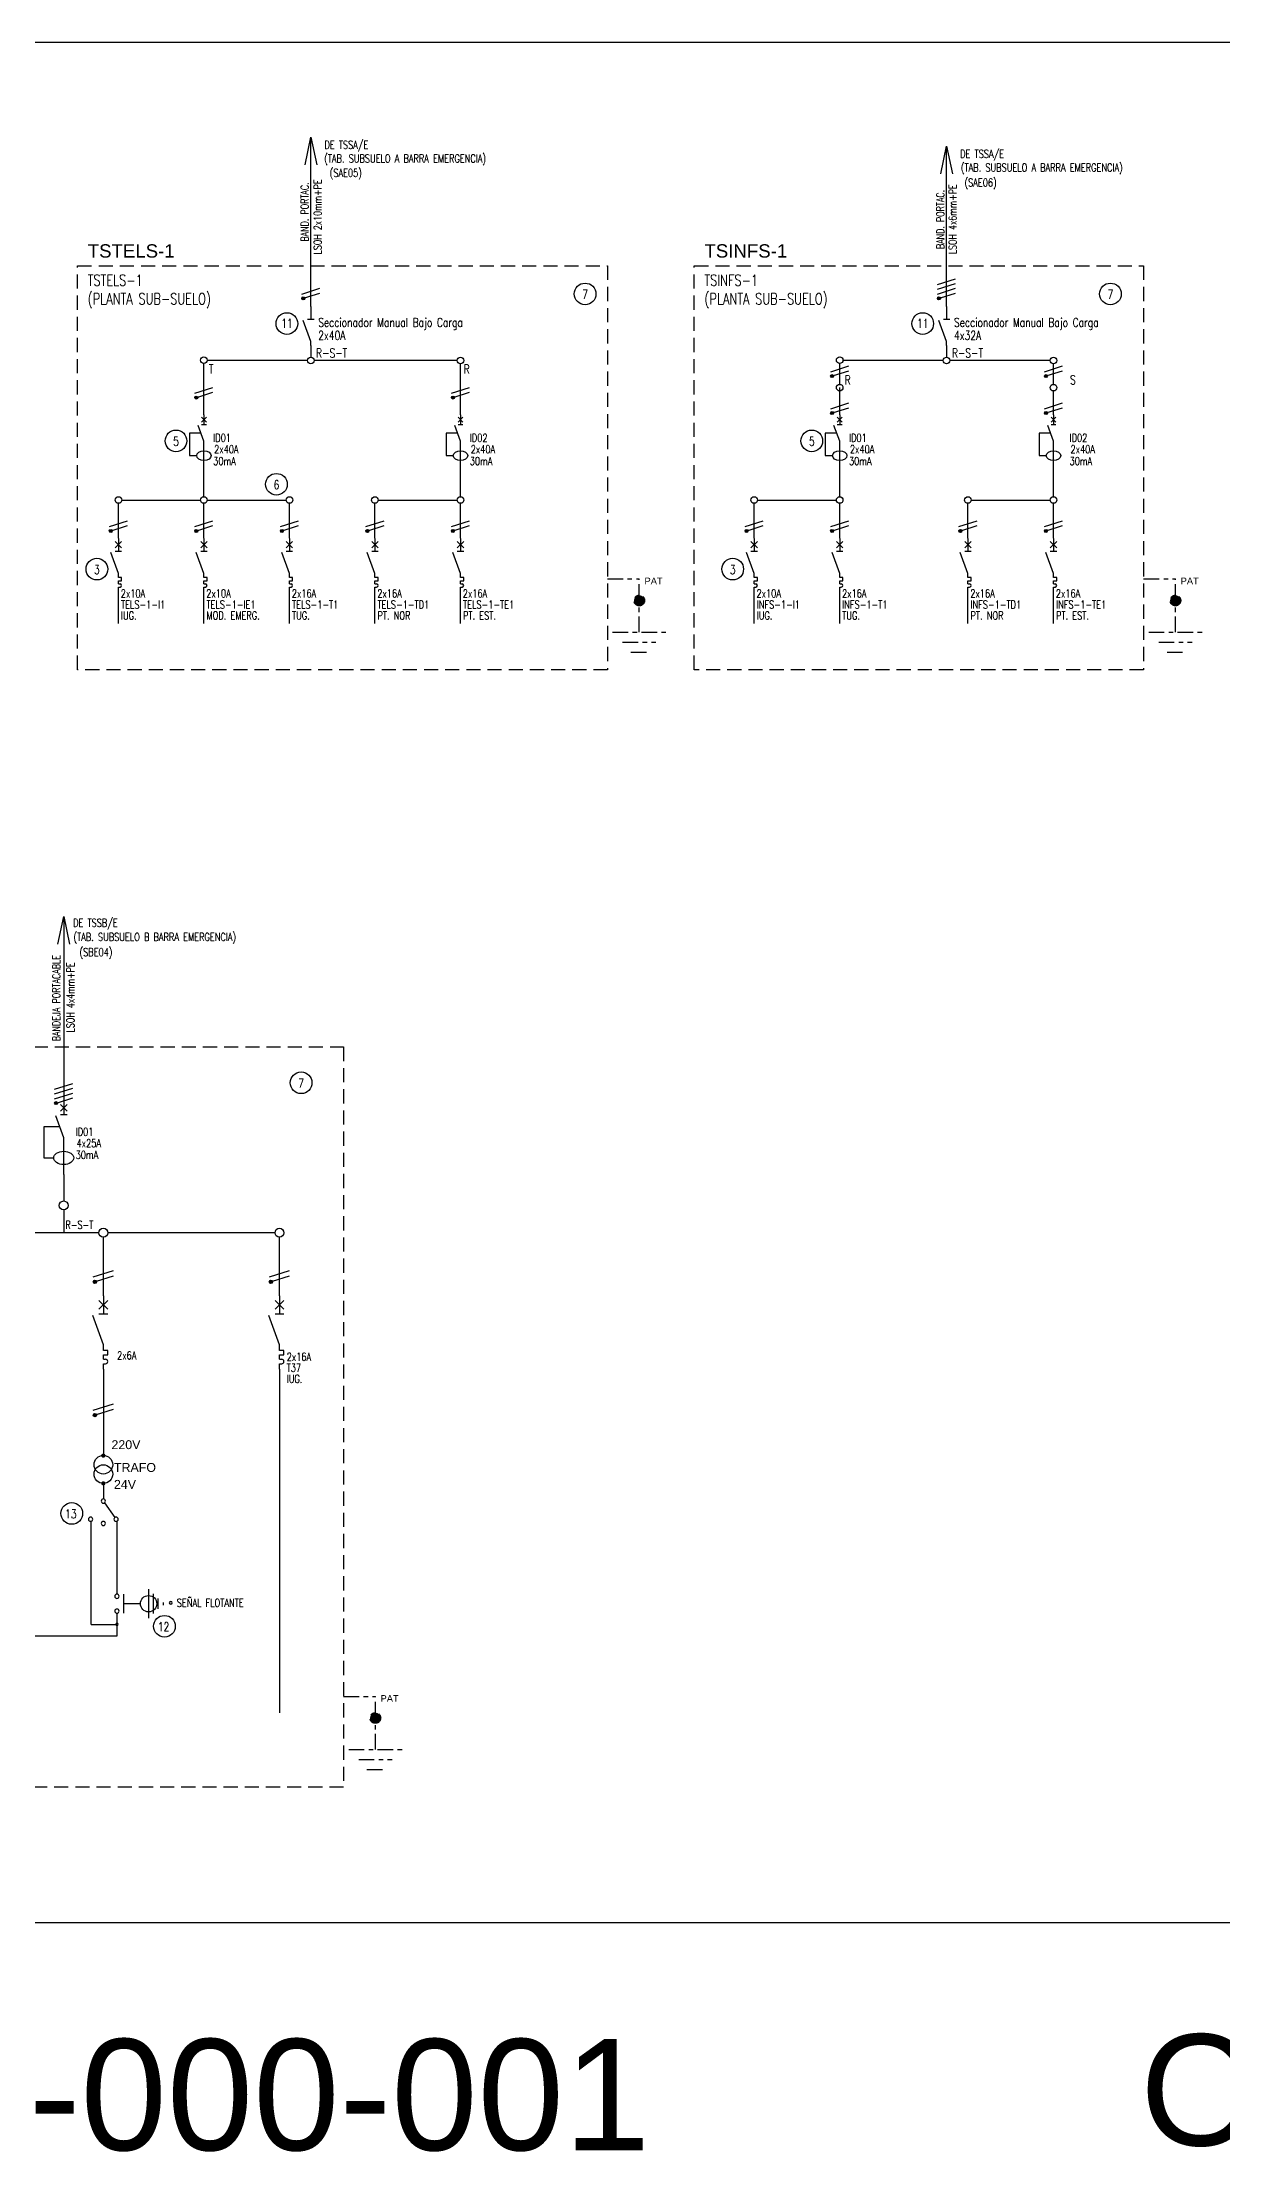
# Model space of a CAD drawing. Extents: x 3521 to 3783, y 1252 to 1654.
# Drawn here: x 3602.49 to 3629.04, y 1252.29 to 1299.74 of the extents above; entities that cross this region are included whole.
import ezdxf
from ezdxf.enums import TextEntityAlignment as Align

# ---------------------------------------------------------------- set-up
doc = ezdxf.new("R2010")
doc.units = 0
doc.linetypes.add('OCJ-ESQUEMAS UNIFILARES-CORREGIDOS IDO-REV.br$0$DASHED', pattern=[19.05, 12.7, -6.35])
doc.linetypes.add('OCJ-ESQUEMAS UNIFILARES-CORREGIDOS IDO-REV.br$0$EJE_5', pattern=[7.1, 5, -1, 0.1, -1])
for name, color, linetype in [('OCJ-ESQUEMAS UNIFILARES-CORREGIDOS IDO-REV.br$0$00-IE-CABLES', 10, 'Continuous'), ('OCJ-ESQUEMAS UNIFILARES-CORREGIDOS IDO-REV.br$0$01-ELE-APARATOS', 170, 'Continuous'), ('OCJ-ESQUEMAS UNIFILARES-CORREGIDOS IDO-REV.br$0$ELECTRIC', 4, 'Continuous'), ('OCJ-ESQUEMAS UNIFILARES-CORREGIDOS IDO-REV.br$0$NOMBRE DE PLANOS', 6, 'Continuous'), ('OCJ-ESQUEMAS UNIFILARES-CORREGIDOS IDO-REV.br$0$PAT', 80, 'Continuous'), ('OCJ-ESQUEMAS UNIFILARES-CORREGIDOS IDO-REV.br$0$TEXTO', 7, 'Continuous')]:
    doc.layers.add(name, color=color, linetype=linetype)
doc.styles.add('OCJ-ESQUEMAS UNIFILARES-CORREGIDOS IDO-REV.br$0$ARIAL', font='arial.ttf', dxfattribs={"height": 0.2})
doc.styles.add('OCJ-ESQUEMAS UNIFILARES-CORREGIDOS IDO-REV.br$0$Electricidad', font='ROMANS.SHX', dxfattribs={"width": 0.75, "height": 0.175})
doc.styles.add('OCJ-ESQUEMAS UNIFILARES-CORREGIDOS IDO-REV.br$0$Standard', font='arial.ttf')

# ---------------------------------------------------------------- blocks, each defined once
blk = doc.blocks.new('OCJ-ESQUEMAS UNIFILARES-CORREGIDOS IDO-REV.br$0$Unif-Interruptor-Dif')
for points in [[(-0.068, 0.11), (0.068, -0.025)], [(-0.068, -0.025), (0.068, 0.11)], [(0, 0.177), (0, -0.093)], [(-0.081, -0.343), (-0.405, -0.343), (-0.405, -0.97), (-0.202, -0.97)], [(0, -0.565), (-0.162, -0.121)], [(-0.068, -0.093), (0.068, -0.093)], [(0, -1.308), (0, -0.565)]]:
    blk.add_lwpolyline(points)
blk.add_ellipse((0, -0.97), major_axis=(0.203, 0), ratio=0.670814)
blk = doc.blocks.new('OCJ-ESQUEMAS UNIFILARES-CORREGIDOS IDO-REV.br$0$A$C7AFF483F')
for points in [[(0, 0.09), (-0.172, 0.564)], [(-0.072, 0.592), (0.072, 0.592)], [(0, 0.88), (0, 0.592)], [(0, 0), (0, 0.09)]]:
    blk.add_lwpolyline(points)
blk = doc.blocks.new('OCJ-ESQUEMAS UNIFILARES-CORREGIDOS IDO-REV.br$0$Unif-Interruptor-Term')
for p, q in [((0, -1.013), (0.045, -1.013)), ((0, -1.103), (0.045, -1.103))]:
    blk.add_line(p, q)
for points in [[(-0.09, 0.177), (0.09, -0.003)], [(-0.09, -0.003), (0.09, 0.177)], [(0, 0.267), (0, -0.093)], [(0, -0.72), (-0.215, -0.128)], [(-0.09, -0.093), (0.09, -0.093)], [(0, -0.833), (0, -0.72)], [(0, -0.923), (0.09, -0.923), (0.09, -0.833), (0, -0.833)], [(0, -1.013), (0, -0.923)], [(0, -1.215), (0, -1.103)]]:
    blk.add_lwpolyline(points)
blk.add_arc((0.045, -1.058), 0.045, 270, 90)
blk = doc.blocks.new('OCJ-ESQUEMAS UNIFILARES-CORREGIDOS IDO-REV.br$0$ITM')
at = {"layer": 'OCJ-ESQUEMAS UNIFILARES-CORREGIDOS IDO-REV.br$0$01-ELE-APARATOS'}
for p, q in [((0, 0.225), (0.05, 0.225)), ((0, 0.125), (0.05, 0.125))]:
    blk.add_line(p, q, dxfattribs=at)
for points in [[(-0.1, 1.55), (0.1, 1.35)], [(-0.1, 1.35), (0.1, 1.55)], [(0, 1.65), (0, 1.25)], [(0, 0.55), (-0.239, 1.208)], [(-0.1, 1.25), (0.1, 1.25)], [(0, 0.425), (0, 0.55)], [(0, 0.325), (0.1, 0.325), (0.1, 0.425), (0, 0.425)], [(0, 0.225), (0, 0.325)], [(0, 0), (0, 0.125)]]:
    blk.add_lwpolyline(points, dxfattribs=at)
blk.add_arc((0.05, 0.175), 0.05, 270, 90, dxfattribs=at)
blk = doc.blocks.new('OCJ-ESQUEMAS UNIFILARES-CORREGIDOS IDO-REV.br$0$DISYUNTOR')
at = {"layer": 'OCJ-ESQUEMAS UNIFILARES-CORREGIDOS IDO-REV.br$0$01-ELE-APARATOS'}
for points in [[(-0.075, 1.575), (0.075, 1.425)], [(-0.075, 1.425), (0.075, 1.575)], [(0, 1.65), (0, 1.35)], [(-0.09, 1.072), (-0.45, 1.072), (-0.45, 0.375), (-0.225, 0.375)], [(0, 0.825), (-0.18, 1.318)], [(-0.075, 1.35), (0.075, 1.35)], [(0, 0), (0, 0.825)]]:
    blk.add_lwpolyline(points, dxfattribs=at)
blk.add_ellipse((0, 0.375), major_axis=(0.225, 0), ratio=0.670814, dxfattribs=at)

msp = doc.modelspace()

# ---------------------------------------------------------------- hatches: boundary and pattern name
at = {"layer": 'OCJ-ESQUEMAS UNIFILARES-CORREGIDOS IDO-REV.br$0$00-IE-CABLES'}
for points in [[(3608.329, 1293.96, 1), (3608.384, 1294, 1)], [(3622.629, 1293.96, 1), (3622.684, 1294, 1)], [(3620.225, 1292.212, 1), (3620.279, 1292.252, 1)], [(3625.033, 1292.212, 1), (3625.088, 1292.252, 1)], [(3605.925, 1291.729, 1), (3605.979, 1291.769, 1)], [(3611.695, 1291.729, 1), (3611.75, 1291.769, 1)], [(3620.225, 1291.382, 1), (3620.279, 1291.421, 1)], [(3625.033, 1291.382, 1), (3625.088, 1291.421, 1)], [(3604.001, 1288.729, 1), (3604.056, 1288.769, 1)], [(3605.925, 1288.729, 1), (3605.979, 1288.769, 1)], [(3607.848, 1288.729, 1), (3607.903, 1288.769, 1)], [(3609.772, 1288.729, 1), (3609.826, 1288.769, 1)], [(3611.695, 1288.729, 1), (3611.75, 1288.769, 1)], [(3618.301, 1288.729, 1), (3618.356, 1288.769, 1)], [(3620.225, 1288.729, 1), (3620.279, 1288.769, 1)], [(3623.11, 1288.729, 1), (3623.164, 1288.769, 1)], [(3625.033, 1288.729, 1), (3625.088, 1288.769, 1)], [(3602.771, 1275.86, 1), (3602.825, 1275.9, 1)], [(3603.64, 1271.839, 1), (3603.701, 1271.884, 1)], [(3607.601, 1271.839, 1), (3607.662, 1271.884, 1)], [(3603.64, 1268.843, 1), (3603.701, 1268.887, 1)]]:
    msp.add_hatch(color=256, dxfattribs=at).paths.add_polyline_path(points)
at = {"layer": 'OCJ-ESQUEMAS UNIFILARES-CORREGIDOS IDO-REV.br$0$PAT', "linetype": 'OCJ-ESQUEMAS UNIFILARES-CORREGIDOS IDO-REV.br$0$EJE_5', "ltscale": 0.07}
h = msp.add_hatch(color=256, dxfattribs=at)
h.paths.add_polyline_path([(3616.035, 1287.184), (3615.795, 1287.184, -1)])
h.paths.add_polyline_path([(3615.795, 1287.184), (3615.915, 1287.184), (3615.915, 1287.064, -0.414214)])
h.paths.add_polyline_path([(3615.915, 1287.184), (3616.035, 1287.184, -0.414214), (3615.915, 1287.064)])
h = msp.add_hatch(color=256, dxfattribs=at)
h.paths.add_polyline_path([(3628.094, 1287.184), (3627.854, 1287.184, -1)])
h.paths.add_polyline_path([(3627.854, 1287.184), (3627.974, 1287.184), (3627.974, 1287.064, -0.414214)])
h.paths.add_polyline_path([(3627.974, 1287.184), (3628.094, 1287.184, -0.414214), (3627.974, 1287.064)])
h = msp.add_hatch(color=256, dxfattribs=at)
h.paths.add_polyline_path([(3610.099, 1262.051), (3609.859, 1262.051, -1)])
h.paths.add_polyline_path([(3609.859, 1262.051), (3609.979, 1262.051), (3609.979, 1261.931, -0.414214)])
h.paths.add_polyline_path([(3609.979, 1262.051), (3610.099, 1262.051, -0.414214), (3609.979, 1261.931)])

# ---------------------------------------------------------------- linework, layer by layer
for p, q in [((3603.889, 1266.889), (3604.12, 1266.561)), ((3604.322, 1264.406), (3604.322, 1264.837)), ((3604.695, 1264.622), (3604.322, 1264.622)), ((3604.878, 1264.945), (3604.878, 1264.299)), ((3604.981, 1264.842), (3604.981, 1264.401)), ((3605.084, 1264.739), (3605.084, 1264.504)), ((3605.084, 1264.739), (3605.084, 1264.504)), ((3605.203, 1264.651), (3605.203, 1264.592))]:
    msp.add_line(p, q)
at = {"const_width": 0.0478}
for points in [[(3603.837, 1267.952, 1), (3603.885, 1267.952, 1)], [(3603.837, 1267.328, 1), (3603.885, 1267.328, 1)]]:
    msp.add_lwpolyline(points, format="xyb", close=True, dxfattribs=at)
for centre, radius in [((3603.861, 1267.748), 0.21), ((3603.861, 1267.537), 0.21), ((3604.878, 1264.622), 0.184)]:
    msp.add_circle(centre, radius)
for centre, radius, start, end in [((3603.861, 1266.929), 0.0478, 0, 180), ((3603.861, 1266.929), 0.0478, 180, 0), ((3603.574, 1266.522), 0.0478, 0, 180), ((3603.574, 1266.522), 0.0478, 180, 0), ((3603.861, 1266.426), 0.0478, 0, 180), ((3603.861, 1266.426), 0.0478, 180, 0), ((3604.148, 1266.522), 0.0478, 0, 180), ((3604.148, 1266.522), 0.0478, 180, 0), ((3604.167, 1264.789), 0.0478, 0, 180), ((3604.167, 1264.789), 0.0478, 180, 0), ((3604.167, 1264.454), 0.0478, 0, 180), ((3605.377, 1264.641), 0.0321, 0, 359), ((3604.167, 1264.454), 0.0478, 180, 0)]:
    msp.add_arc(centre, radius, start, end)
at = {"layer": 'OCJ-ESQUEMAS UNIFILARES-CORREGIDOS IDO-REV.br$0$00-IE-CABLES'}
for p, q in [((3608.528, 1293.798), (3608.528, 1297.603)), ((3622.828, 1293.798), (3622.828, 1297.4)), ((3606.123, 1291.361), (3606.123, 1292.514)), ((3606.198, 1292.588), (3608.454, 1292.588)), ((3608.528, 1292.918), (3608.528, 1292.657)), ((3608.602, 1292.588), (3611.82, 1292.588)), ((3611.894, 1291.361), (3611.894, 1292.508)), ((3620.423, 1292.046), (3620.423, 1292.514)), ((3620.497, 1292.588), (3622.754, 1292.588)), ((3622.828, 1292.918), (3622.828, 1292.657)), ((3622.902, 1292.588), (3625.158, 1292.588)), ((3625.232, 1292.046), (3625.232, 1292.508)), ((3620.423, 1291.361), (3620.423, 1291.972)), ((3625.232, 1291.361), (3625.232, 1291.898)), ((3606.123, 1289.519), (3606.123, 1290.321)), ((3611.894, 1289.519), (3611.894, 1290.321)), ((3620.423, 1289.519), (3620.423, 1290.321)), ((3625.232, 1289.519), (3625.232, 1290.321)), ((3604.2, 1288.583), (3604.2, 1289.371)), ((3604.274, 1289.445), (3606.049, 1289.445)), ((3606.123, 1288.583), (3606.123, 1289.371)), ((3606.198, 1289.445), (3607.973, 1289.445)), ((3608.047, 1288.583), (3608.047, 1289.371)), ((3609.97, 1288.583), (3609.97, 1289.371)), ((3610.044, 1289.445), (3611.82, 1289.445)), ((3611.894, 1288.583), (3611.894, 1289.371)), ((3618.5, 1288.583), (3618.5, 1289.371)), ((3618.574, 1289.445), (3620.349, 1289.445)), ((3620.423, 1288.583), (3620.423, 1289.371)), ((3623.308, 1288.583), (3623.308, 1289.371)), ((3623.383, 1289.445), (3625.158, 1289.445)), ((3625.232, 1288.583), (3625.232, 1289.371)), ((3604.2, 1286.668), (3604.2, 1287.47)), ((3606.123, 1286.668), (3606.123, 1287.47)), ((3608.047, 1286.668), (3608.047, 1287.47)), ((3609.97, 1286.668), (3609.97, 1287.47)), ((3611.894, 1286.668), (3611.894, 1287.47)), ((3618.5, 1286.668), (3618.5, 1287.47)), ((3620.423, 1286.668), (3620.423, 1287.47)), ((3623.308, 1286.668), (3623.308, 1287.47)), ((3625.232, 1286.668), (3625.232, 1287.47)), ((3603.861, 1271.544), (3603.861, 1272.865)), ((3607.822, 1271.544), (3607.822, 1272.865)), ((3603.861, 1267.328), (3603.861, 1266.984)), ((3603.584, 1264.155), (3603.584, 1266.475)), ((3604.167, 1266.478), (3604.167, 1264.837)), ((3603.584, 1264.155), (3604.167, 1264.155)), ((3604.167, 1264.406), (3604.167, 1263.893)), ((3604.167, 1263.893), (3601.401, 1263.893))]:
    msp.add_line(p, q, dxfattribs=at)
for points in [[(3608.397, 1296.985), (3608.528, 1297.603), (3608.659, 1296.985)], [(3622.697, 1296.782), (3622.828, 1297.4), (3622.959, 1296.782)], [(3622.624, 1294.294), (3623.031, 1294.423)], [(3608.324, 1294.078), (3608.731, 1294.207)], [(3608.389, 1293.99), (3608.731, 1294.099)], [(3622.624, 1294.186), (3623.031, 1294.315)], [(3622.624, 1294.078), (3623.031, 1294.207)], [(3622.689, 1293.99), (3623.031, 1294.099)], [(3620.22, 1292.33), (3620.627, 1292.459)], [(3620.284, 1292.242), (3620.627, 1292.351)], [(3625.028, 1292.33), (3625.435, 1292.459)], [(3625.093, 1292.242), (3625.435, 1292.351)], [(3605.92, 1291.847), (3606.327, 1291.975)], [(3605.984, 1291.759), (3606.327, 1291.867)], [(3611.69, 1291.847), (3612.097, 1291.975)], [(3611.755, 1291.759), (3612.097, 1291.867)], [(3620.22, 1291.499), (3620.627, 1291.628)], [(3625.028, 1291.499), (3625.435, 1291.628)], [(3620.284, 1291.412), (3620.627, 1291.52)], [(3625.093, 1291.412), (3625.435, 1291.52)], [(3603.997, 1288.847), (3604.404, 1288.976)], [(3604.061, 1288.759), (3604.404, 1288.868)], [(3605.92, 1288.847), (3606.327, 1288.976)], [(3605.984, 1288.759), (3606.327, 1288.868)], [(3607.843, 1288.847), (3608.25, 1288.976)], [(3607.908, 1288.759), (3608.25, 1288.868)], [(3609.767, 1288.847), (3610.174, 1288.976)], [(3609.831, 1288.759), (3610.174, 1288.868)], [(3611.69, 1288.847), (3612.097, 1288.976)], [(3611.755, 1288.759), (3612.097, 1288.868)], [(3618.296, 1288.847), (3618.703, 1288.976)], [(3618.361, 1288.759), (3618.703, 1288.868)], [(3620.22, 1288.847), (3620.627, 1288.976)], [(3620.284, 1288.759), (3620.627, 1288.868)], [(3623.105, 1288.847), (3623.512, 1288.976)], [(3623.169, 1288.759), (3623.512, 1288.868)], [(3625.028, 1288.847), (3625.435, 1288.976)], [(3625.093, 1288.759), (3625.435, 1288.868)], [(3602.838, 1279.459), (3602.969, 1280.077), (3603.1, 1279.459)], [(3602.969, 1280.077), (3602.969, 1275.887)], [(3602.766, 1276.194), (3603.173, 1276.322)], [(3602.766, 1276.086), (3603.173, 1276.214)], [(3602.766, 1275.978), (3603.173, 1276.106)], [(3602.83, 1275.89), (3603.173, 1275.998)], [(3602.969, 1274.273), (3602.969, 1273.679)], [(3602.969, 1273.479), (3602.969, 1272.965)], [(3603.761, 1272.965), (3600.454, 1272.965)], [(3607.722, 1272.965), (3603.961, 1272.965)], [(3603.635, 1271.97), (3604.087, 1272.113)], [(3607.596, 1271.97), (3608.048, 1272.113)], [(3603.707, 1271.873), (3604.087, 1271.993)], [(3607.667, 1271.873), (3608.048, 1271.993)], [(3603.861, 1269.894), (3603.861, 1267.958)], [(3607.822, 1269.894), (3607.822, 1262.169)], [(3603.635, 1268.974), (3604.087, 1269.117)], [(3603.706, 1268.877), (3604.087, 1268.997)]]:
    msp.add_lwpolyline(points, dxfattribs=at)
msp.add_lwpolyline([(3604.143, 1264.156, 1), (3604.191, 1264.156, 1)], format="xyb", close=True, dxfattribs=at)
for centre, radius in [((3608.357, 1293.98), 0.0338), ((3622.656, 1293.98), 0.0338), ((3606.123, 1292.588), 0.0741), ((3608.528, 1292.582), 0.0741), ((3611.894, 1292.582), 0.0741), ((3620.423, 1292.588), 0.0741), ((3622.828, 1292.582), 0.0741), ((3625.232, 1292.582), 0.0741), ((3620.252, 1292.232), 0.0338), ((3620.423, 1291.972), 0.0741), ((3625.061, 1292.232), 0.0338), ((3625.232, 1291.972), 0.0741), ((3605.952, 1291.749), 0.0338), ((3611.722, 1291.749), 0.0338), ((3620.252, 1291.401), 0.0338), ((3625.061, 1291.401), 0.0338), ((3604.2, 1289.445), 0.0741), ((3606.123, 1289.445), 0.0741), ((3606.123, 1289.445), 0.0741), ((3608.047, 1289.445), 0.0741), ((3609.97, 1289.445), 0.0741), ((3609.97, 1289.445), 0.0741), ((3611.894, 1289.445), 0.0741), ((3618.5, 1289.445), 0.0741), ((3620.423, 1289.445), 0.0741), ((3620.423, 1289.445), 0.0741), ((3623.308, 1289.445), 0.0741), ((3623.308, 1289.445), 0.0741), ((3625.232, 1289.445), 0.0741), ((3604.029, 1288.749), 0.0338), ((3605.952, 1288.749), 0.0338), ((3607.876, 1288.749), 0.0338), ((3609.799, 1288.749), 0.0338), ((3611.722, 1288.749), 0.0338), ((3618.329, 1288.749), 0.0338), ((3620.252, 1288.749), 0.0338), ((3623.137, 1288.749), 0.0338), ((3625.061, 1288.749), 0.0338), ((3602.798, 1275.88), 0.0338), ((3602.969, 1273.579), 0.1), ((3603.861, 1272.965), 0.1), ((3607.822, 1272.965), 0.1), ((3603.671, 1271.861), 0.0375), ((3607.631, 1271.861), 0.0375), ((3603.671, 1268.865), 0.0375)]:
    msp.add_circle(centre, radius, dxfattribs=at)
at = {"layer": 'OCJ-ESQUEMAS UNIFILARES-CORREGIDOS IDO-REV.br$0$ELECTRIC', "linetype": 'OCJ-ESQUEMAS UNIFILARES-CORREGIDOS IDO-REV.br$0$DASHED', "ltscale": 0.025}
for points in [[(3603.28, 1294.713), (3615.201, 1294.713), (3615.201, 1285.628), (3603.28, 1285.628)], [(3617.152, 1294.713), (3627.26, 1294.713), (3627.26, 1285.628), (3617.152, 1285.628)], [(3596.101, 1277.145), (3609.264, 1277.145), (3609.264, 1260.495), (3596.101, 1260.495)]]:
    msp.add_lwpolyline(points, close=True, dxfattribs=at)
at = {"layer": 'OCJ-ESQUEMAS UNIFILARES-CORREGIDOS IDO-REV.br$0$NOMBRE DE PLANOS'}
msp.add_lwpolyline([(3575.107, 1299.742), (3629.506, 1299.742), (3629.506, 1257.446), (3575.107, 1257.446)], close=True, dxfattribs=at)
at = {"layer": 'OCJ-ESQUEMAS UNIFILARES-CORREGIDOS IDO-REV.br$0$PAT', "linetype": 'OCJ-ESQUEMAS UNIFILARES-CORREGIDOS IDO-REV.br$0$EJE_5', "ltscale": 0.07}
for p, q in [((3615.201, 1287.671), (3615.915, 1287.671)), ((3615.915, 1287.201), (3615.915, 1287.671)), ((3627.26, 1287.671), (3627.974, 1287.671)), ((3627.974, 1287.201), (3627.974, 1287.671)), ((3615.915, 1286.476), (3615.915, 1287.184)), ((3627.974, 1286.476), (3627.974, 1287.184)), ((3615.315, 1286.476), (3616.515, 1286.476)), ((3627.374, 1286.476), (3628.574, 1286.476)), ((3615.54, 1286.251), (3616.29, 1286.251)), ((3615.728, 1286.026), (3616.103, 1286.026)), ((3627.599, 1286.251), (3628.349, 1286.251)), ((3627.787, 1286.026), (3628.162, 1286.026)), ((3609.264, 1262.537), (3609.979, 1262.537)), ((3609.979, 1262.067), (3609.979, 1262.537)), ((3609.979, 1261.342), (3609.979, 1262.051)), ((3609.379, 1261.342), (3610.579, 1261.342)), ((3609.604, 1261.117), (3610.354, 1261.117)), ((3609.791, 1260.892), (3610.166, 1260.892))]:
    msp.add_line(p, q, dxfattribs=at)
for centre in [(3615.915, 1287.184), (3615.915, 1287.184), (3627.974, 1287.184), (3627.974, 1287.184), (3609.979, 1262.051), (3609.979, 1262.051)]:
    msp.add_circle(centre, 0.12, dxfattribs=at)
at = {"layer": 'OCJ-ESQUEMAS UNIFILARES-CORREGIDOS IDO-REV.br$0$TEXTO'}
for centre in [(3614.697, 1294.079), (3626.512, 1294.079), (3607.99, 1293.413), (3622.29, 1293.413), (3605.495, 1290.774), (3619.795, 1290.774), (3607.754, 1289.798), (3603.716, 1287.89), (3618.016, 1287.89), (3608.31, 1276.338), (3603.151, 1266.653), (3605.236, 1264.113)]:
    msp.add_circle(centre, 0.244, dxfattribs=at)

# ---------------------------------------------------------------- block references
for name, p in [('OCJ-ESQUEMAS UNIFILARES-CORREGIDOS IDO-REV.br$0$DISYUNTOR', (3602.969, 1274.273)), ('OCJ-ESQUEMAS UNIFILARES-CORREGIDOS IDO-REV.br$0$ITM', (3603.861, 1269.894)), ('OCJ-ESQUEMAS UNIFILARES-CORREGIDOS IDO-REV.br$0$ITM', (3607.822, 1269.894))]:
    msp.add_blockref(name, p)
at = {"layer": 'OCJ-ESQUEMAS UNIFILARES-CORREGIDOS IDO-REV.br$0$01-ELE-APARATOS'}
for p in [(3608.528, 1292.918), (3622.828, 1292.918)]:
    msp.add_blockref('OCJ-ESQUEMAS UNIFILARES-CORREGIDOS IDO-REV.br$0$A$C7AFF483F', p, dxfattribs=at)
at = {"layer": 'OCJ-ESQUEMAS UNIFILARES-CORREGIDOS IDO-REV.br$0$01-ELE-APARATOS', "xscale": 0.7999999999999546, "yscale": 0.7999999999999546, "zscale": 0.7999999999999546}
for name, p in [('OCJ-ESQUEMAS UNIFILARES-CORREGIDOS IDO-REV.br$0$Unif-Interruptor-Dif', (3606.123, 1291.219)), ('OCJ-ESQUEMAS UNIFILARES-CORREGIDOS IDO-REV.br$0$Unif-Interruptor-Dif', (3611.894, 1291.219)), ('OCJ-ESQUEMAS UNIFILARES-CORREGIDOS IDO-REV.br$0$Unif-Interruptor-Dif', (3620.423, 1291.219)), ('OCJ-ESQUEMAS UNIFILARES-CORREGIDOS IDO-REV.br$0$Unif-Interruptor-Dif', (3625.232, 1291.219)), ('OCJ-ESQUEMAS UNIFILARES-CORREGIDOS IDO-REV.br$0$Unif-Interruptor-Term', (3604.2, 1288.369)), ('OCJ-ESQUEMAS UNIFILARES-CORREGIDOS IDO-REV.br$0$Unif-Interruptor-Term', (3606.123, 1288.369)), ('OCJ-ESQUEMAS UNIFILARES-CORREGIDOS IDO-REV.br$0$Unif-Interruptor-Term', (3608.047, 1288.369)), ('OCJ-ESQUEMAS UNIFILARES-CORREGIDOS IDO-REV.br$0$Unif-Interruptor-Term', (3609.97, 1288.369)), ('OCJ-ESQUEMAS UNIFILARES-CORREGIDOS IDO-REV.br$0$Unif-Interruptor-Term', (3611.894, 1288.369)), ('OCJ-ESQUEMAS UNIFILARES-CORREGIDOS IDO-REV.br$0$Unif-Interruptor-Term', (3618.5, 1288.369)), ('OCJ-ESQUEMAS UNIFILARES-CORREGIDOS IDO-REV.br$0$Unif-Interruptor-Term', (3620.423, 1288.369)), ('OCJ-ESQUEMAS UNIFILARES-CORREGIDOS IDO-REV.br$0$Unif-Interruptor-Term', (3623.308, 1288.369)), ('OCJ-ESQUEMAS UNIFILARES-CORREGIDOS IDO-REV.br$0$Unif-Interruptor-Term', (3625.232, 1288.369))]:
    msp.add_blockref(name, p, dxfattribs=at)

# ---------------------------------------------------------------- texts
at = {"style": 'OCJ-ESQUEMAS UNIFILARES-CORREGIDOS IDO-REV.br$0$ARIAL'}
for s, p in [('220V', (3604.043, 1268.098)), ('TRAFO', (3604.099, 1267.586)), ('24V', (3604.099, 1267.205))]:
    msp.add_text(s, height=0.2, dxfattribs=at).set_placement(p)
at = {"layer": 'OCJ-ESQUEMAS UNIFILARES-CORREGIDOS IDO-REV.br$0$NOMBRE DE PLANOS', "char_height": 2.5, "attachment_point": 1, "style": 'OCJ-ESQUEMAS UNIFILARES-CORREGIDOS IDO-REV.br$0$Standard'}
for s, insert in [('OCJ-DE-IEL-UNI-000-001', (3575.606, 1254.83)), ('OCJ-DE-IEL-UNI-000-002', (3627.186, 1254.936))]:
    msp.add_mtext_dynamic_manual_height_columns(s, width=92.70233, gutter_width=12.5, heights=[0], dxfattribs=dict(at, insert=insert))
at = {"layer": 'OCJ-ESQUEMAS UNIFILARES-CORREGIDOS IDO-REV.br$0$TEXTO', "style": 'OCJ-ESQUEMAS UNIFILARES-CORREGIDOS IDO-REV.br$0$Electricidad', "width": 0.75}
for s, height, p in [('(TAB. SUBSUELO A BARRA EMERGENCIA)', 0.18, (3608.829, 1297.036)), ('DE TSSA/E', 0.18, (3608.833, 1297.343)), ('DE TSSA/E', 0.18, (3623.133, 1297.14)), ('(SAE05)', 0.18, (3608.952, 1296.714)), ('(TAB. SUBSUELO A BARRA EMERGENCIA)', 0.18, (3623.15, 1296.832)), ('(SAE06)', 0.18, (3623.231, 1296.494)), ('TSTELS-1', 0.25, (3603.509, 1294.262)), ('TSINFS-1', 0.25, (3617.381, 1294.262)), ('(PLANTA SUB-SUELO)', 0.25, (3603.509, 1293.845)), ('7', 0.2, (3614.633, 1293.969)), ('(PLANTA SUB-SUELO)', 0.25, (3617.381, 1293.845)), ('7', 0.2, (3626.448, 1293.969)), ('11', 0.2, (3607.862, 1293.319)), ('Seccionador Manual Bajo Carga', 0.2, (3608.695, 1293.338)), ('11', 0.2, (3622.162, 1293.319)), ('Seccionador Manual Bajo Carga', 0.2, (3622.995, 1293.338)), ('2x40A', 0.2, (3608.695, 1293.047)), ('4x32A', 0.2, (3622.995, 1293.047)), ('T', 0.2, (3606.235, 1292.289)), ('R-S-T', 0.2, (3608.646, 1292.651)), ('R', 0.2, (3611.964, 1292.289)), ('R-S-T', 0.2, (3622.946, 1292.651)), ('R', 0.2, (3620.535, 1292.045)), ('S', 0.2, (3625.606, 1292.045)), ('5', 0.2, (3605.431, 1290.664)), ('ID01', 0.18, (3606.332, 1290.753)), ('2x40A', 0.18, (3606.353, 1290.496)), ('ID02', 0.18, (3612.103, 1290.753)), ('2x40A', 0.18, (3612.123, 1290.496)), ('5', 0.2, (3619.731, 1290.664)), ('ID01', 0.18, (3620.632, 1290.753)), ('2x40A', 0.18, (3620.653, 1290.496)), ('ID02', 0.18, (3625.594, 1290.753)), ('2x40A', 0.18, (3625.615, 1290.496)), ('30mA', 0.18, (3606.332, 1290.232)), ('30mA', 0.18, (3612.103, 1290.232)), ('30mA', 0.18, (3620.632, 1290.232)), ('30mA', 0.18, (3625.594, 1290.232)), ('6', 0.2, (3607.69, 1289.688)), ('3', 0.2, (3603.652, 1287.78)), ('3', 0.2, (3617.952, 1287.78)), ('2x10A', 0.18, (3604.253, 1287.253)), ('2x10A', 0.18, (3606.176, 1287.253)), ('2x16A', 0.18, (3608.1, 1287.253)), ('2x16A', 0.18, (3610.023, 1287.253)), ('2x16A', 0.18, (3611.946, 1287.253)), ('2x10A', 0.18, (3618.553, 1287.253)), ('2x16A', 0.18, (3620.476, 1287.253)), ('2x16A', 0.18, (3623.361, 1287.253)), ('2x16A', 0.18, (3625.285, 1287.253)), ('TELS-1-I1', 0.18, (3604.257, 1287.004)), ('IUG.', 0.18, (3604.257, 1286.756)), ('TELS-1-IE1', 0.18, (3606.18, 1287.004)), ('MOD. EMERG.', 0.18, (3606.181, 1286.759)), ('TELS-1-T1', 0.18, (3608.104, 1287.004)), ('TUG.', 0.18, (3608.104, 1286.756)), ('TELS-1-TD1', 0.18, (3610.027, 1287.004)), ('PT. NOR', 0.18, (3610.027, 1286.756)), ('TELS-1-TE1', 0.18, (3611.951, 1287.004)), ('PT. EST.', 0.18, (3611.951, 1286.756)), ('INFS-1-I1', 0.18, (3618.557, 1287.004)), ('IUG.', 0.18, (3618.557, 1286.756)), ('TUG.', 0.18, (3620.48, 1286.756)), ('INFS-1-T1', 0.18, (3620.48, 1287.004)), ('INFS-1-TD1', 0.18, (3623.365, 1287.004)), ('PT. NOR', 0.18, (3623.366, 1286.756)), ('INFS-1-TE1', 0.18, (3625.289, 1287.004)), ('PT. EST.', 0.18, (3625.289, 1286.756)), ('DE TSSB/E', 0.18, (3603.18, 1279.845)), ('(TAB. SUBSUELO B BARRA EMERGENCIA)', 0.18, (3603.19, 1279.527)), ('(SBE04)', 0.18, (3603.325, 1279.185)), ('ID01', 0.18, (3603.238, 1275.147)), ('4x25A', 0.18, (3603.259, 1274.89)), ('30mA', 0.18, (3603.238, 1274.626)), ('R-S-T', 0.18, (3603.006, 1273.053)), ('2x6A', 0.18, (3604.17, 1270.117)), ('2x16A', 0.18, (3607.984, 1270.085)), ('T37', 0.18, (3607.984, 1269.837)), ('IUG.', 0.18, (3607.984, 1269.589)), ('13', 0.2, (3603.001, 1266.543)), ('SEÑAL FLOTANTE', 0.18, (3605.513, 1264.551)), ('12', 0.2, (3605.087, 1264.003))]:
    msp.add_text(s, height=height, dxfattribs=at).set_placement(p)
for s, p in [('BAND. PORTAC.', (3608.476, 1295.922)), ('LSOH 2x10mm+PE', (3608.767, 1295.811)), ('BAND. PORTAC.', (3622.776, 1295.754)), ('LSOH 4x6mm+PE', (3623.05, 1295.759)), ('BANDEJA PORTACABLE', (3602.89, 1278.241)), ('LSOH 4x4mm+PE', (3603.209, 1278.258))]:
    msp.add_text(s, height=0.175, rotation=90, dxfattribs=at).set_placement(p, align=Align.CENTER)
at = {"layer": 'OCJ-ESQUEMAS UNIFILARES-CORREGIDOS IDO-REV.br$0$TEXTO', "style": 'OCJ-ESQUEMAS UNIFILARES-CORREGIDOS IDO-REV.br$0$ARIAL'}
for s, height, p in [('TSTELS-1', 0.3, (3603.509, 1294.897)), ('TSINFS-1', 0.3, (3617.381, 1294.897)), ('PAT', 0.15, (3616.033, 1287.549)), ('PAT', 0.15, (3628.092, 1287.549)), ('PAT', 0.15, (3610.096, 1262.415))]:
    msp.add_text(s, height=height, dxfattribs=at).set_placement(p)
at = {"layer": 'OCJ-ESQUEMAS UNIFILARES-CORREGIDOS IDO-REV.br$0$TEXTO', "style": 'OCJ-ESQUEMAS UNIFILARES-CORREGIDOS IDO-REV.br$0$Electricidad', "width": 0.75}
msp.add_text('7', height=0.2, dxfattribs=at).set_placement((3608.31, 1276.228), align=Align.CENTER)

doc.saveas('drawing.dxf')
